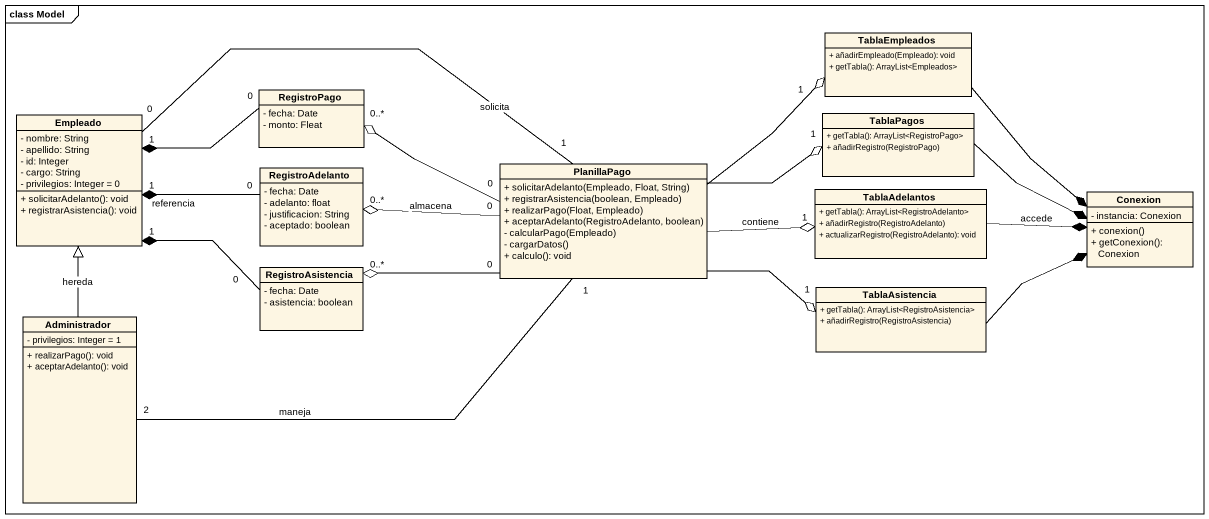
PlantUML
@startuml
mainframe class Model
hide circle
hide empty members
skinparam classAttributeIconSize 0
class TablaEmpleados {
  + añadirEmpleado(Empleado): void
  + getTabla(): ArrayList<Empleados>
}
class RegistroPago {
  - fecha: Date
  - monto: Fleat
}
class Empleado {
  - nombre: String
  - apellido: String
  - id: Integer
  - cargo: String
  - privilegios: Integer = 0
  + solicitarAdelanto(): void
  + registrarAsistencia(): void
}
class TablaPagos {
  + getTabla(): ArrayList<RegistroPago>
  + añadirRegistro(RegistroPago)
}
class RegistroAdelanto {
  - fecha: Date
  - adelanto: float
  - justificacion: String
  - aceptado: boolean
}
class PlanillaPago {
  + solicitarAdelanto(Empleado, Float, String)
  + registrarAsistencia(boolean, Empleado)
  + realizarPago(Float, Empleado)
  + aceptarAdelanto(RegistroAdelanto, boolean)
  - calcularPago(Empleado)
  - cargarDatos()
  + calculo(): void
}
class TablaAdelantos {
  + getTabla(): ArrayList<RegistroAdelanto>
  + añadirRegistro(RegistroAdelanto)
  + actualizarRegistro(RegistroAdelanto): void
}
class Conexion {
  - instancia: Conexion
  + conexion()
  + getConexion(): Conexion
}
class RegistroAsistencia {
  - fecha: Date
  - asistencia: boolean
}
class TablaAsistencia {
  + getTabla(): ArrayList<RegistroAsistencia>
  + añadirRegistro(RegistroAsistencia)
}
class Administrador {
  - privilegios: Integer = 1
  + realizarPago(): void
  + aceptarAdelanto(): void
}
TablaEmpleados --* Conexion
RegistroPago "0" -left-* "1" Empleado
Empleado "0" -right- "1" PlanillaPago : solicita
TablaPagos -right-* Conexion
RegistroAdelanto "0" -left-* "1" Empleado : referencia
PlanillaPago -right-o "1" TablaEmpleados
PlanillaPago "0" -left-o "0..*" RegistroPago
PlanillaPago -right-o "1" TablaPagos
PlanillaPago "0" -left-o "0..*" RegistroAdelanto : almacena
PlanillaPago -right-o "1" TablaAdelantos : contiene
PlanillaPago "0" -left-o "0..*" RegistroAsistencia
PlanillaPago -right-o "1" TablaAsistencia
TablaAdelantos -right-* Conexion : accede
RegistroAsistencia "0" -left-* "1" Empleado
TablaAsistencia -right-* Conexion
Administrador -up-|> Empleado : hereda
Administrador "2" -right- "1" PlanillaPago : maneja
@enduml
